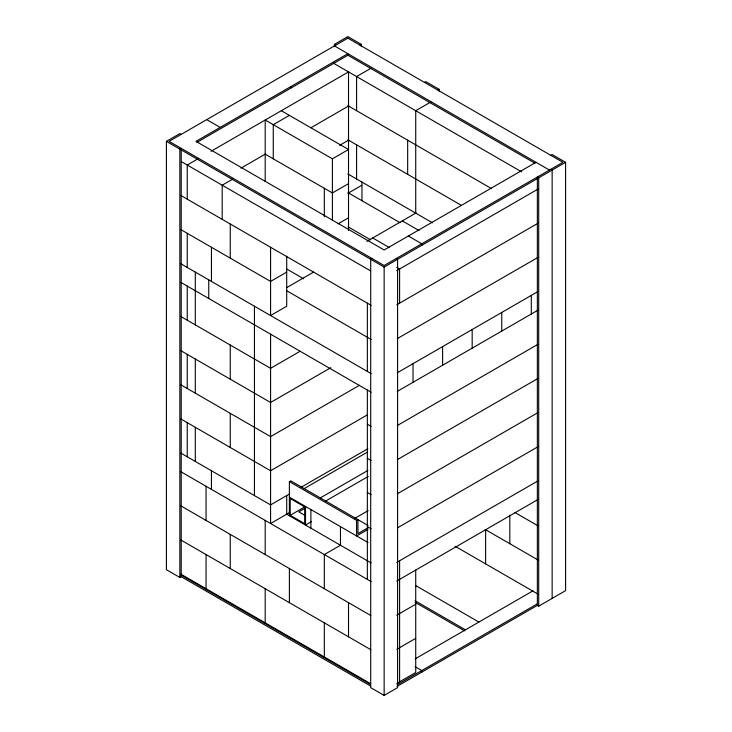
<?xml version="1.0" encoding="UTF-8"?>
<svg xmlns="http://www.w3.org/2000/svg" width="732" height="732" viewBox="0 0 732 732"><rect width="100%" height="100%" fill="white"/><g stroke="black" fill="none" stroke-linecap="round" stroke-linejoin="round"><path stroke-width="1.1" d="M166.411 141.358L179.852 149.118L181.197 148.34L181.197 576.679L179.852 577.457L166.411 569.697L166.411 141.358L179.852 133.599L181.197 134.368M334.414 46.647L334.414 44.359L347.856 36.6L361.297 44.359L361.297 46.647M359.952 45.137L361.297 44.359M196.945 142.347L347.856 55.22L535.028 163.291M198.125 158.734L187.246 165.02L187.246 199.168M210.99 151.314L348.524 71.91L348.524 230.516M289.387 115.363L273.265 124.669L273.265 158.817M370.822 68.351L356.594 76.558L356.594 110.706M240.974 168.15L265.707 153.866M310.926 127.761L348.825 105.875M232.63 179.175L222.189 185.196L222.189 219.344M424.469 82.377L425.814 81.609L439.246 89.368L439.246 91.646M339.621 145.329L348.825 140.022M437.901 90.146L439.246 89.368M265.194 181.472L265.194 120.021L332.401 158.817L348.524 149.502L281.326 110.706M430.91 101.94L415.73 110.706L415.73 213.131M348.524 183.65L332.401 192.955L265.194 154.159M347.901 193.321L361.7 185.352M338.093 223.818L348.524 217.788M286.706 272.103L270.575 281.417L180.969 229.683M286.971 287.475L313.58 272.103M366.805 241.377L416.087 212.93M536.016 162.303L384.144 249.987L195.984 141.358L347.856 53.674L347.856 55.22M372.048 258.524L370.703 259.302L370.703 687.641L384.144 695.4L397.586 687.641L397.586 259.302L396.241 258.524M550.803 155.321L552.148 154.544L565.589 162.303L565.589 590.642L538.706 606.16L537.361 605.391L537.361 177.053L538.706 177.821L565.589 162.303M180.941 149.74L384.144 267.061L537.581 178.471M396.753 270.648L538.13 189.021M300.257 351.186L270.575 368.324L180.969 316.599M396.753 304.787L538.13 223.169M330.837 367.674L270.575 402.472L180.969 350.738M397.32 338.605L537.828 257.481M359.485 385.279L270.575 436.611L180.969 384.886M397.275 372.771L537.828 291.629M397.275 391.4L537.828 310.249M367.391 414.861L270.575 470.758L180.969 419.024M289.387 515.767L289.387 481.619L290.732 480.842L368.059 525.485M397.32 425.512L537.828 344.388M289.671 493.871L270.575 504.897L180.95 453.154M301.2 487.219L367.839 448.743M304.247 488.564L367.62 451.973M289.671 512.501L270.575 523.526L270.575 334.185M290.201 515.301L304.713 523.682L304.713 506.919L290.201 498.538L290.201 515.301L305.043 506.727M320.369 497.879L367.903 470.438M304.704 508.475L298.802 511.878L304.741 515.31M325.74 500.99L368.288 476.422M397.32 459.65L537.828 378.536M311.439 521.66L305.519 525.073L305.519 506.453M354.315 518.631L368.169 510.634M397.32 493.798L537.828 412.674M289.387 481.619L356.594 520.415L357.939 519.638L357.939 533.61L368.169 527.699M368.114 529.291L356.594 535.934L356.594 520.415M397.32 527.937L537.828 446.822M396.753 562.414L538.13 480.796M396.753 581.034L538.13 499.416M396.753 615.182L415.73 604.22M396.753 649.321L415.73 638.368M415.227 658.827L533.061 590.797M396.753 683.459L415.73 672.507L415.73 570.082M397.019 684.859L537.581 603.708M397.019 686.415L537.581 605.263M334.414 44.359L335.759 45.137M550.803 169.293L552.148 170.062L552.148 598.401M334.414 45.915L549.457 170.062M333.344 63.144L521.696 171.883M347.883 105.673L491.565 188.636M347.883 139.821L461.032 205.152M347.883 173.96L432.475 222.803M402.289 220.89L419.033 230.562M348.084 192.699L400.093 222.729M206.735 119.627L220.176 127.386M408.337 236.024L421.778 243.783L421.778 245.339M372.716 237.964L389.461 247.636M348.084 226.847L370.63 239.867M396.634 267.29L399.599 269.001L399.599 303.149M181.554 161.735L370.612 270.886M180.969 195.545L371.142 305.336M286.88 269.111L303.634 278.782M286.971 290.888L371.142 339.474M181.024 263.859L371.142 373.622M181.024 282.479L371.142 392.242M367.345 424.194L371.142 426.39M514.66 512.354L537.956 525.805M367.345 458.342L371.142 460.529M485.17 529.474L537.956 559.953M367.345 492.48L371.142 494.676M455.066 546.237L537.855 594.036M367.345 526.628L371.142 528.815M289.387 497.138L368.059 542.558M415.63 585.545L478.902 622.072M286.258 513.956L371.142 562.963M415.044 600.725L465.461 629.831M415.044 602.28L464.472 630.81M180.822 471.701L371.142 581.583M180.822 505.849L370.85 615.557M415.053 666.687L421.778 670.567L421.778 672.122M180.822 539.987L370.85 649.705M180.822 574.135L370.657 683.734M180.941 574.977L370.337 684.319M180.941 576.532L370.337 685.875M538.706 177.821L538.706 606.16M531.313 295.389L531.313 314.01M509.811 515.246L509.811 543.702M501.749 312.454L501.749 331.084M485.618 529.73L485.618 563.878M472.177 329.528L472.177 348.148M442.613 346.602L442.613 365.222M413.04 363.667L413.04 382.296M407.669 140.196L407.669 174.335M399.599 560.767L399.599 681.821M384.144 267.061L384.144 695.4M367.345 303.149L367.345 371.426M367.345 390.055L367.345 579.396M361.965 182.094L361.965 200.714M356.594 144.845L356.594 178.992M348.524 602.674L348.524 636.813M340.462 526.628L340.462 545.249L324.331 554.563L324.331 588.702M332.401 158.817L332.401 220.268M324.331 188.298L324.331 216.754M324.331 622.85L324.331 656.988M310.899 509.554L310.899 528.175M290.732 86.651L290.732 88.206M289.387 568.526L289.387 602.674M286.706 256.173L286.706 306.25L270.575 315.565L270.575 247.279M286.706 495.591L286.706 514.212M265.194 520.415L265.194 554.563M265.194 588.702L265.194 622.85M254.443 306.25L254.443 495.591M230.251 223.992L230.251 258.14M230.251 345.047L230.251 379.194M230.251 413.333L230.251 447.481M230.251 534.387L230.251 568.526M211.438 247.279L211.438 281.417M211.438 470.758L211.438 489.379M208.748 279.871L208.748 298.491M206.058 486.277L206.058 520.415M206.058 554.563L206.058 588.702M195.307 272.103L195.307 324.871M195.307 359.019L195.307 393.157M195.307 427.305L195.307 461.444M187.246 233.307L187.246 267.454M187.246 286.075L187.246 320.213M187.246 354.361L187.246 388.5M187.246 422.648L187.246 456.786M179.852 149.118L179.852 577.457M347.856 38.156L169.101 141.358L384.144 265.506L562.899 162.303L347.856 38.156"/></g></svg>
